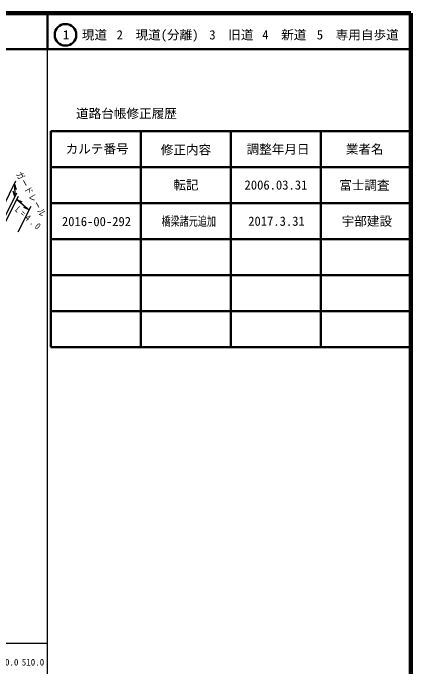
# Model space of a CAD drawing. Units: millimetres, scale not verified. Extents: x 40000 to 680000, y 20000 to 380000.
# Drawn here: x 569474 to 680000, y 198357 to 380000 of the extents above; entities that cross this region are included whole.
import ezdxf
from ezdxf.enums import TextEntityAlignment as Align

# ---------------------------------------------------------------- set-up
doc = ezdxf.new("R2010")
doc.units = ezdxf.units.MM
doc.header["$LTSCALE"] = 1000
for name, color, linetype, lineweight in [('M-BGD', 7, 'Continuous', 25), ('M-TTL', 2, 'Continuous', 140), ('M-TTL-BAND', 7, 'Continuous', 25), ('M-TTL-FRAM', 2, 'Continuous', 50), ('M-TTL-LINE', 7, 'Continuous', 50), ('M-TTL-TXT', 7, 'Continuous', 13)]:
    doc.layers.add(name, color=color, linetype=linetype, lineweight=lineweight)
doc.styles.add('ＭＳ ゴシック', font='')
doc.styles.get('ＭＳ ゴシック').set_extended_font_data('MS Gothic')

msp = doc.modelspace()

# ---------------------------------------------------------------- linework, layer by layer
at = {"layer": 'M-BGD'}
for p, q in [((566736, 326177), (570265, 333356)), ((569824, 332459), (569997, 329078)), ((569824, 332459), (570320, 330982)), ((570438, 329976), (566909, 322796)), ((567374, 321965), (570961, 329116)), ((569997, 329078), (569501, 330555)), ((570513, 328222), (573921, 325371)), ((570513, 328222), (571933, 327582)), ((574370, 326265), (570783, 319114)), ((573921, 325371), (572501, 326011))]:
    msp.add_line(p, q, dxfattribs=at)
at = {"layer": 'M-TTL'}
for p, q in [((680000, 380000), (40000, 380000)), ((680000, 20000), (680000, 380000))]:
    msp.add_line(p, q, dxfattribs=at)
at = {"layer": 'M-TTL-BAND'}
for p, q in [((579000, 20000), (579000, 370000)), ((40000, 205000), (579000, 205000))]:
    msp.add_line(p, q, dxfattribs=at)
at = {"layer": 'M-TTL-FRAM'}
for p, q in [((580000, 347197), (580000, 287197)), ((580000, 347197), (680000, 347197)), ((580000, 287197), (680000, 287197))]:
    msp.add_line(p, q, dxfattribs=at)
at = {"layer": 'M-TTL-LINE'}
for p, q in [((579000, 380000), (579000, 370000)), ((40000, 370000), (680000, 370000)), ((605000, 347197), (605000, 287197)), ((630000, 347197), (630000, 287197)), ((655000, 347197), (655000, 287197)), ((580000, 337197), (680000, 337197)), ((580000, 327197), (680000, 327197)), ((580000, 317197), (680000, 317197)), ((580000, 307197), (680000, 307197)), ((580000, 297197), (680000, 297197))]:
    msp.add_line(p, q, dxfattribs=at)
msp.add_circle((584031, 373958), 3000, dxfattribs=at)

# ---------------------------------------------------------------- texts
at = {"layer": 'M-BGD', "char_height": 1833, "attachment_point": 7, "style": 'ＭＳ ゴシック'}
for s, insert, rotation in [('\\T1.15;\\W0.8;ガードレール', (570084, 335201), 300.1), ('\\T1.61;\\W0.9;L=4.0', (569822, 325142), 319.5)]:
    msp.add_mtext(s, dxfattribs=dict(at, insert=insert, rotation=rotation))
at = {"layer": 'M-TTL-BAND', "style": 'ＭＳ ゴシック'}
for s, p in [('500.0', (567844, 198195)), ('510.0', (575000, 198195))]:
    msp.add_text(s, height=1833, dxfattribs=at).set_placement(p, align=Align.BOTTOM_CENTER)
at = {"layer": 'M-TTL-TXT', "style": 'ＭＳ ゴシック'}
for s, p in [('1\u3000現道', (589448, 373958)), ('2\u3000現道(分離)', (609619, 373958)), ('3\u3000旧道', (630121, 373958)), ('4\u3000新道', (644824, 373958)), ('5\u3000専用自歩道', (665228, 373958)), ('道路台帳修正履歴', (600968, 352113)), ('カルテ番号', (592839, 342277)), ('修正内容', (617509, 342023)), ('調整年月日', (643089, 342197)), ('業者名', (667134, 342197)), ('転記', (617500, 332245)), ('2006.03.31', (642500, 332245)), ('富士調査', (667077, 332189))]:
    msp.add_text(s, height=2566, dxfattribs=at).set_placement(p, align=Align.MIDDLE_CENTER)
for s, p in [('2016-00-292', (583046, 320044)), ('2017.3.31', (634796, 320138))]:
    msp.add_text(s, height=2566, dxfattribs=at).set_placement(p, align=Align.BOTTOM_LEFT)
at = {"layer": 'M-TTL-TXT', "style": 'ＭＳ ゴシック', "width": 0.7}
msp.add_text('橋梁諸元追加', height=2566, dxfattribs=at).set_placement((610749, 320138), align=Align.BOTTOM_LEFT)
at = {"layer": 'M-TTL-TXT', "style": 'ＭＳ ゴシック'}
msp.add_text('宇部建設', height=2566, dxfattribs=at).set_placement((667758, 320138), align=Align.BOTTOM_CENTER)

doc.saveas('drawing.dxf')
